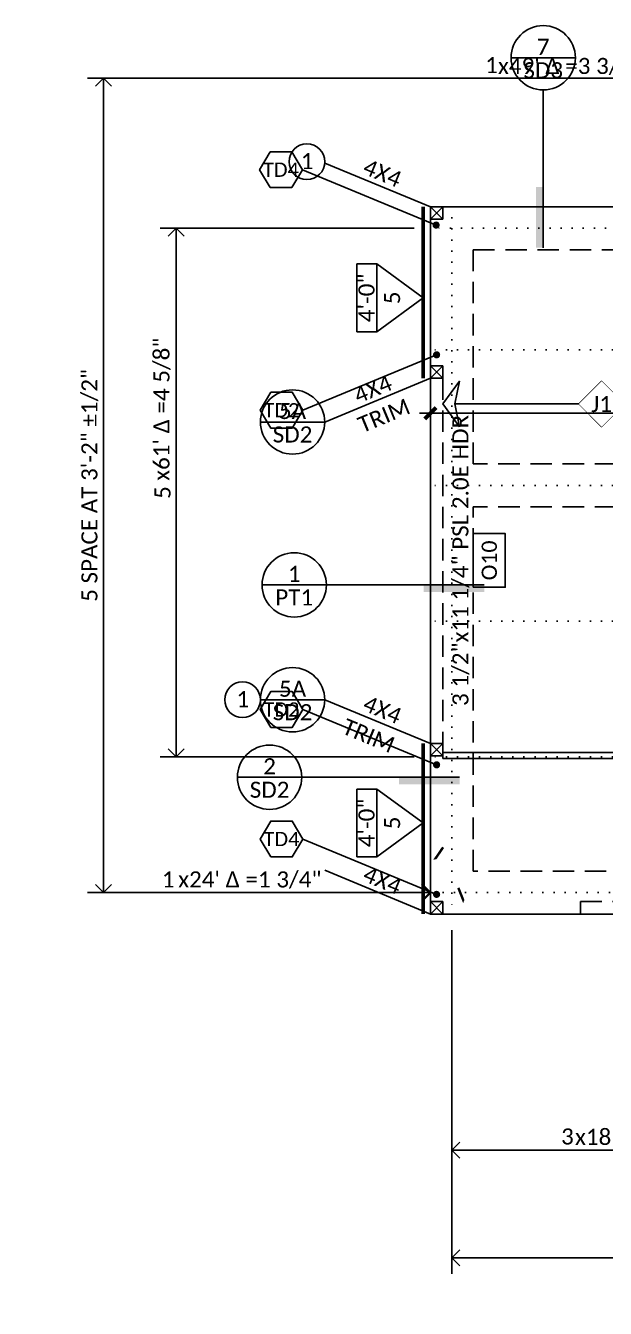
# Model space of a CAD drawing. Header units: inches. Extents: x -4772 to 8114, y -459 to 2752.
# Drawn here: x 2443 to 2605.3, y 1798.9 to 2158 of the extents above; entities that cross this region are included whole.
import ezdxf
from ezdxf.enums import TextEntityAlignment as Align

# ---------------------------------------------------------------- set-up
doc = ezdxf.new("R2010")
doc.units = ezdxf.units.IN
doc.header["$LTSCALE"] = 24
doc.header["$MEASUREMENT"] = 0
doc.set_wipeout_variables(frame=1)
for name, pattern in [('DASHED', [0.75, 0.5, -0.25]), ('DASHED2', [0.375, 0.25, -0.125]), ('DOT2', [0.125, 0, -0.125])]:
    doc.linetypes.add(name, pattern=pattern)
for name, color, linetype in [('FNDN_CABL', 4, 'DOT2'), ('FNDN_CABL_DIMS', 2, 'Continuous'), ('FNDN_DIMS', 1, 'Continuous'), ('FNDN_FTNG', 4, 'DASHED2'), ('FNDN_SLAB', 6, 'Continuous'), ('FNDN_TEXT', 2, 'Continuous'), ('FRAME_DROP', 5, 'DASHED'), ('FRAME_HDR', 70, 'Continuous'), ('FRAME_POST', 4, 'Continuous'), ('FRAME_SWALL', 3, 'SWALL'), ('FRAME_SWTXT', 2, 'Continuous'), ('FRAME_TEXT', 2, 'Continuous')]:
    doc.layers.add(name, color=color, linetype=linetype)
doc.styles.add('ARC-TEXT', font='CALIBRI.TTF', dxfattribs={"height": 4.5})
doc.linetypes.add('SWALL', pattern='A,0.25,0.25,["//",ARC-TEXT,S=0.015,R=0,X=0.01,Y=0.01],0.25', length=0.75)
doc.dimstyles.new('GEC-DIMSTYLE$0', dxfattribs={"dimscale": 48, "dimtxt": 0.09375, "dimasz": 0.0625, "dimexe": 0.0625, "dimexo": 0.0625, "dimgap": 0.0625, "dimtad": 1, "dimdec": 1, "dimzin": 3, "dimdsep": 46, "dimlunit": 4, "dimtxsty": 'ARC-TEXT', "dimblk1": 'TICKMARK', "dimblk2": 'TICKMARK', "dimsah": 1, "dimcen": 0.0625, "dimclrt": 2, "dimadec": 0, "dimazin": 0, "dimtfac": 1, "dimtdec": 1, "dimtix": 1, "dimtmove": 2, "dimatfit": 3, "dimldrblk": 'TICKMARK', "dimfxl": 1, "dimfrac": 2, "dimtzin": 3, "dimarcsym": 0})
doc.dimstyles.new('post tension', dxfattribs={"dimscale": 48, "dimtxt": 4.5, "dimasz": 0.09375, "dimexe": 0.09375, "dimexo": 0.09375, "dimgap": 0.03125, "dimtad": 1, "dimdec": 4, "dimzin": 3, "dimdsep": 46, "dimlunit": 4, "dimtxsty": 'ARC-TEXT', "dimblk": 'OPEN90', "dimcen": 0.0625, "dimclrd": 1, "dimclre": 2, "dimclrt": 2, "dimadec": 0, "dimazin": 0, "dimtfac": 1, "dimtdec": 4, "dimtmove": 2, "dimatfit": 0, "dimldrblk": 'LEADER-ARROW', "dimfxl": 1, "dimfrac": 2, "dimtzin": 3, "dimarcsym": 0})

# ---------------------------------------------------------------- blocks, each defined once
blk = doc.blocks.new('*U104')
at = {"color": 1}
blk.add_lwpolyline([(-1.52, 3.83, 0.687, 0.687, 0), (0, 0, 0, 0, 0), (77.99, 189, 0.687, 0.687, 0), (79.51, 185.17, 0.687, 0.687, 0)], format="xyseb", dxfattribs=at)
blk = doc.blocks.new('*U105')
blk.add_line((108.65, 0), (3.35, 0))
for points in [[(4.69, -6.36), (4.69, -6.36), (0, 0), (4.69, 6.36), (4.69, 6.36), (3.35, 0), (4.69, -6.36)], [(61.2, 0), (67.56, -6.36), (73.93, 0), (67.56, 6.36)], [(107.31, 6.36), (107.31, 6.36), (112, 0), (107.31, -6.36), (107.31, -6.36), (108.65, 0), (107.31, 6.36)]]:
    blk.add_lwpolyline(points, close=True)
at = {"color": 1, "const_width": 1.5}
blk.add_lwpolyline([(49.95, 0, 1), (48.45, 0, 1)], format="xyb", close=True, dxfattribs=at)
at = {"style": 'ARC-TEXT', "width": 1.00018}
blk.add_attdef('FRM', text='', height=4.5, rotation=180, dxfattribs=at).set_placement((67.56, 0), align=Align.MIDDLE_CENTER)
blk.add_wipeout([(73.93, 0), (67.56, 6.36), (61.2, 0), (67.56, -6.36)])
blk = doc.blocks.new('TEC_BM')
blk.add_lwpolyline([(-7.5, 4.5), (7.5, 4.5), (7.5, -4.5), (-7.5, -4.5), (-7.5, 4.5)])
at = {"style": 'ARC-TEXT', "width": 1.00018}
blk.add_attdef('BM', text='', height=4.27, dxfattribs=at).set_placement((0, 0), align=Align.MIDDLE_CENTER)
blk = doc.blocks.new('*U118')
for p, q in [((-3.5, 0), (-3.5, 3.5)), ((-3.5, 3.5), (0, 3.5)), ((0, 0), (-3.5, 0)), ((0, 3.5), (0, 0))]:
    blk.add_line(p, q)
at = {"color": 1}
for p, q in [((0, 3.5), (-3.5, 0)), ((0, 0), (-3.5, 3.5))]:
    blk.add_line(p, q, dxfattribs=at)
blk = doc.blocks.new('*U119')
for p, q in [((0, 3.5), (0, 0)), ((3.5, 3.5), (0, 3.5)), ((0, 0), (3.5, 0)), ((3.5, 0), (3.5, 3.5))]:
    blk.add_line(p, q)
at = {"color": 1}
for p, q in [((0, 3.5), (3.5, 0)), ((0, 0), (3.5, 3.5))]:
    blk.add_line(p, q, dxfattribs=at)
blk = doc.blocks.new('*U109')
for p, q in [((-18.59, -9.5), (-18.59, 9.5)), ((-13, 9.5), (-18.59, 9.5)), ((-13, -9.5), (-18.59, -9.5))]:
    blk.add_line(p, q)
at = {"flags": 128}
blk.add_lwpolyline([(-13, -9.5), (-13, 9.5), (0, 0)], close=True, dxfattribs=at)
at = {"style": 'ARC-TEXT'}
for tag, p in [('LENGTH', (-15.87, 0)), ('REF', (-26.27, 0)), ('NUM', (-8.65, 0))]:
    blk.add_attdef(tag, text='', height=4.5, rotation=90, dxfattribs=at).set_placement(p, align=Align.MIDDLE_CENTER)
blk = doc.blocks.new('*U120')
for p, q in [((-3.5, 0), (-3.5, 3.5)), ((-3.5, 3.5), (0, 3.5)), ((0, 0), (-3.5, 0)), ((0, 3.5), (0, 0))]:
    blk.add_line(p, q)
at = {"color": 1}
for p, q in [((0, 3.5), (-3.5, 0)), ((0, 0), (-3.5, 3.5))]:
    blk.add_line(p, q, dxfattribs=at)
blk = doc.blocks.new('*U121')
for p, q in [((0, 3.5), (0, 0)), ((3.5, 3.5), (0, 3.5)), ((0, 0), (3.5, 0)), ((3.5, 0), (3.5, 3.5))]:
    blk.add_line(p, q)
at = {"color": 1}
for p, q in [((0, 3.5), (3.5, 0)), ((0, 0), (3.5, 3.5))]:
    blk.add_line(p, q, dxfattribs=at)
blk = doc.blocks.new('TEC_HDTAG')
blk.add_line((0, 0), (40.5, 0))
at = {"const_width": 1}
blk.add_lwpolyline([(-0.5, 0, 1), (0.5, 0, 1)], format="xyb", close=True, dxfattribs=at)
blk = doc.blocks.new('TEC_HD_F')
blk.add_lwpolyline([(-3, -5), (3, -5), (6, 0), (3, 5), (-3, 5), (-6, 0), (-3, -5)])
at = {"style": 'ARC-TEXT'}
blk.add_attdef('HD', text='', height=4, dxfattribs=at).set_placement((0, 0), align=Align.MIDDLE_CENTER)
blk = doc.blocks.new('TEC_DET')
blk.add_line((-9, 0), (9, 0))
blk.add_circle((0, 0), 9)
at = {"style": 'ARC-TEXT'}
for tag, p in [('NUM', (0, 3.08)), ('SHT', (0, -3.49))]:
    blk.add_attdef(tag, text='', height=4.5, dxfattribs=at).set_placement(p, align=Align.MIDDLE_CENTER)
blk = doc.blocks.new('*U145')
blk.add_line((36, 0), (-8.2, 0))
at = {"const_width": 2}
blk.add_lwpolyline([(8.8, 1), (-8.2, 1)], dxfattribs=at)
blk = doc.blocks.new('TEC_KNOTE')
blk.add_circle((0, 0), 5)
at = {"style": 'ARC-TEXT', "width": 1.00018}
blk.add_attdef('NOTE', text='', height=4.5, dxfattribs=at).set_placement((0.07, 0.16), align=Align.MIDDLE_CENTER)
blk = doc.blocks.new('*U213')
at = {"color": 1}
blk.add_lwpolyline([(2.32, 3.41, 0.688, 0.688, 0), (0, 0, 0, 0, 0), (116.96, 24.04, 0.688, 0.688, 0), (114.63, 20.64, 0.688, 0.688, 0)], format="xyseb", dxfattribs=at)
blk = doc.blocks.new('_Open90')
at = {"color": 0, "linetype": 'ByBlock', "lineweight": -2}
for p, q in [((0, 0), (-1, 0)), ((-0.5, 0.5), (0, 0)), ((0, 0), (-0.5, -0.5))]:
    blk.add_line(p, q, dxfattribs=at)
blk = doc.blocks.new('*D227')
at = {"layer": 'DEFPOINTS', "color": 0, "transparency": 16777216}
for p in [(2464.85, 2143.31), (2576.55, 2143.31), (2556.3, 1915.31)]:
    blk.add_point(p, dxfattribs=at)
at = {"layer": 'FNDN_CABL_DIMS', "color": 2, "lineweight": -2, "transparency": 16777216}
for p, q in [((2572.05, 2143.31), (2460.35, 2143.31)), ((2551.8, 1915.31), (2460.35, 1915.31))]:
    blk.add_line(p, q, dxfattribs=at)
at = {"layer": 'FNDN_CABL_DIMS', "color": 1, "lineweight": -2, "transparency": 16777216}
blk.add_line((2464.85, 1919.81), (2464.85, 2138.81), dxfattribs=at)
at = {"layer": 'FNDN_CABL_DIMS', "color": 1, "lineweight": -2, "transparency": 16777216, "xscale": 4.5, "yscale": 4.5, "zscale": 4.5}
for p, rotation in [((2464.85, 2143.31), 90), ((2464.85, 1915.31), 270)]:
    blk.add_blockref('_Open90', p, dxfattribs=dict(at, rotation=rotation))
at = {"layer": 'FNDN_CABL_DIMS', "color": 2, "transparency": 16777216, "insert": (2461.02, 2029.31), "char_height": 4.5, "attachment_point": 5, "rotation": 90, "style": 'ARC-TEXT'}
blk.add_mtext('5 SPACE AT 3\'-2" %%P1/2"', dxfattribs=at)
blk = doc.blocks.new('LEADER-ARROW')
at = {"color": 1}
blk.add_line((0, 0), (-1.3, 0), dxfattribs=at)
at = {"color": 1, "const_width": 0.125}
for points in [[(0, 0), (-0.53, 0.53)], [(0, 0), (-0.53, -0.53)]]:
    blk.add_lwpolyline(points, dxfattribs=at)
blk = doc.blocks.new('cb49')
at = {"style": 'ARC-TEXT'}
blk.add_text('x49\' Δ =3 3/4"', height=4.5, dxfattribs=at).set_placement((-25.97, 1.19))
blk = doc.blocks.new('cb24')
at = {"style": 'ARC-TEXT'}
blk.add_text('x24\' Δ =1 3/4"', height=4.5, dxfattribs=at).set_placement((-24.99, 1.44))
blk = doc.blocks.new('cb61')
at = {"style": 'ARC-TEXT'}
blk.add_text('x61\' Δ =4 5/8"', height=4.5, dxfattribs=at).set_placement((-23.25, 1.3))
blk = doc.blocks.new('*D237')
at = {"layer": 'DEFPOINTS', "color": 0, "transparency": 16777216}
for p in [(2485.15, 2101.31), (2556.3, 2101.31), (2556.3, 1953.31)]:
    blk.add_point(p, dxfattribs=at)
at = {"layer": 'FNDN_CABL_DIMS', "color": 2, "lineweight": -2, "transparency": 16777216}
for p, q in [((2551.8, 2101.31), (2480.65, 2101.31)), ((2551.8, 1953.31), (2480.65, 1953.31))]:
    blk.add_line(p, q, dxfattribs=at)
at = {"layer": 'FNDN_CABL_DIMS', "color": 1, "lineweight": -2, "transparency": 16777216}
blk.add_line((2485.15, 1957.81), (2485.15, 2096.81), dxfattribs=at)
at = {"layer": 'FNDN_CABL_DIMS', "color": 1, "lineweight": -2, "transparency": 16777216, "xscale": 4.5, "yscale": 4.5, "zscale": 4.5}
for p, rotation in [((2485.15, 2101.31), 90), ((2485.15, 1953.31), 270)]:
    blk.add_blockref('_Open90', p, dxfattribs=dict(at, rotation=rotation))
at = {"layer": 'FNDN_CABL_DIMS', "color": 2, "transparency": 16777216, "insert": (2481.36, 2027.31), "char_height": 4.5, "attachment_point": 5, "rotation": 90, "style": 'ARC-TEXT'}
blk.add_mtext('5', dxfattribs=at)
blk = doc.blocks.new('*D238')
at = {"layer": 'DEFPOINTS', "color": 0, "transparency": 16777216}
for p in [(2562.3, 1909.31), (3252.3, 1909.31), (2562.3, 1813.07)]:
    blk.add_point(p, dxfattribs=at)
at = {"layer": 'FNDN_CABL_DIMS', "color": 2, "lineweight": -2, "transparency": 16777216}
for p, q in [((2562.3, 1904.81), (2562.3, 1808.57)), ((3252.3, 1904.81), (3252.3, 1808.57))]:
    blk.add_line(p, q, dxfattribs=at)
at = {"layer": 'FNDN_CABL_DIMS', "color": 1, "lineweight": -2, "transparency": 16777216}
blk.add_line((3247.8, 1813.07), (2566.8, 1813.07), dxfattribs=at)
at = {"layer": 'FNDN_CABL_DIMS', "color": 1, "lineweight": -2, "transparency": 16777216, "xscale": 4.5, "yscale": 4.5, "zscale": 4.5, "rotation": 180}
blk.add_blockref('_Open90', (2562.3, 1813.07), dxfattribs=at)
at = {"layer": 'FNDN_CABL_DIMS', "color": 1, "lineweight": -2, "transparency": 16777216, "xscale": 4.5, "yscale": 4.5, "zscale": 4.5}
blk.add_blockref('_Open90', (3252.3, 1813.07), dxfattribs=at)
at = {"layer": 'FNDN_CABL_DIMS', "color": 2, "transparency": 16777216, "insert": (2907.3, 1816.89), "char_height": 4.5, "attachment_point": 5, "style": 'ARC-TEXT'}
blk.add_mtext('15 SPACE AT 3\'-10" %%P1/2"', dxfattribs=at)
blk = doc.blocks.new('cb18')
at = {"style": 'ARC-TEXT'}
blk.add_text('x18\' Δ =1 1/4"', height=4.5, dxfattribs=at).set_placement((-21.63, 1.45))
blk = doc.blocks.new('*D242')
at = {"layer": 'DEFPOINTS', "color": 0, "transparency": 16777216}
for p in [(2562.3, 1909.31), (2654.3, 1909.31), (2562.3, 1843.21)]:
    blk.add_point(p, dxfattribs=at)
at = {"layer": 'FNDN_CABL_DIMS', "color": 2, "lineweight": -2, "transparency": 16777216}
for p, q in [((2562.3, 1904.81), (2562.3, 1838.71)), ((2654.3, 1904.81), (2654.3, 1838.71))]:
    blk.add_line(p, q, dxfattribs=at)
at = {"layer": 'FNDN_CABL_DIMS', "color": 1, "lineweight": -2, "transparency": 16777216}
blk.add_line((2649.8, 1843.21), (2566.8, 1843.21), dxfattribs=at)
at = {"layer": 'FNDN_CABL_DIMS', "color": 1, "lineweight": -2, "transparency": 16777216, "xscale": 4.5, "yscale": 4.5, "zscale": 4.5, "rotation": 180}
blk.add_blockref('_Open90', (2562.3, 1843.21), dxfattribs=at)
at = {"layer": 'FNDN_CABL_DIMS', "color": 1, "lineweight": -2, "transparency": 16777216, "xscale": 4.5, "yscale": 4.5, "zscale": 4.5}
blk.add_blockref('_Open90', (2654.3, 1843.21), dxfattribs=at)
at = {"layer": 'FNDN_CABL_DIMS', "color": 2, "transparency": 16777216, "insert": (2594.67, 1847.01), "char_height": 4.5, "attachment_point": 5, "style": 'ARC-TEXT'}
blk.add_mtext('3', dxfattribs=at)
blk = doc.blocks.new('TICKMARK')
for q in [(-1, 0), (1, 0)]:
    blk.add_line((0, 0), q)
at = {"color": 143, "const_width": 0.371}
blk.add_lwpolyline([(-0.53, -0.53), (0.53, 0.53)], dxfattribs=at)
blk = doc.blocks.new('*D246')
at = {"layer": 'DEFPOINTS', "color": 0, "transparency": 16777216}
for p in [(2704.3, 2049.54), (2556.3, 2046.37), (2704.3, 2046.37)]:
    blk.add_point(p, dxfattribs=at)
at = {"layer": 'FNDN_DIMS', "color": 0, "lineweight": -2, "transparency": 16777216}
for p, q in [((2556.3, 2049.37), (2556.3, 2052.54)), ((2704.3, 2049.37), (2704.3, 2052.54)), ((2559.3, 2049.54), (2701.3, 2049.54))]:
    blk.add_line(p, q, dxfattribs=at)
at = {"layer": 'FNDN_DIMS', "color": 0, "lineweight": -2, "transparency": 16777216, "xscale": 3, "yscale": 3, "zscale": 3, "rotation": 180}
blk.add_blockref('TICKMARK', (2556.3, 2049.54), dxfattribs=at)
at = {"layer": 'FNDN_DIMS', "color": 0, "lineweight": -2, "transparency": 16777216, "xscale": 3, "yscale": 3, "zscale": 3}
blk.add_blockref('TICKMARK', (2704.3, 2049.54), dxfattribs=at)
at = {"layer": 'FNDN_DIMS', "color": 2, "transparency": 16777216, "insert": (2630.3, 2054.82), "char_height": 4.5, "attachment_point": 5, "style": 'ARC-TEXT'}
blk.add_mtext('12\'-4"', dxfattribs=at)

msp = doc.modelspace()

# ---------------------------------------------------------------- linework, layer by layer
at = {"layer": 'FNDN_CABL'}
for points in [[(3258.29679, 2105.31243), (2722.30365, 2105.31243), (2698.30365, 2101.31243), (2556.29679, 2101.31243)], [(3258.29679, 2067.31243), (2556.29679, 2067.31243)], [(3258.29679, 2029.31243), (2556.29679, 2029.31243)], [(3258.29679, 1991.31243), (2556.29679, 1991.31243)], [(3258.29679, 1953.31243), (2556.29679, 1953.31243)], [(2820.31151, 1915.31243), (2556.29679, 1915.31243)]]:
    msp.add_lwpolyline(points, dxfattribs=at)
at = {"layer": 'FNDN_FTNG'}
for p, q in [((2568.29679, 2095.31243), (2659.29679, 2095.31243)), ((2698.30365, 2035.31243), (2568.29679, 2035.31243)), ((2568.29679, 1921.31243), (2568.29679, 2023.31243)), ((2698.30365, 2023.31243), (2568.29679, 2023.31243)), ((2659.54679, 1921.31243), (2568.29679, 1921.31243))]:
    msp.add_line(p, q, dxfattribs=at)
at = {"layer": 'FNDN_SLAB'}
for p, q in [((2556.29679, 2107.31243), (2698.30365, 2107.31243)), ((2556.29679, 1909.31243), (2556.29679, 2107.31243)), ((2814.31151, 1909.31243), (2556.29679, 1909.31243))]:
    msp.add_line(p, q, dxfattribs=at)
at = {"layer": 'FRAME_DROP', "linetype": 'DASHED2'}
msp.add_lwpolyline([(2559.79679, 2059.31243), (2559.79679, 1957.06243), (2556.29679, 1957.06243), (2556.29679, 2059.31243), (2559.79679, 2059.31243)], dxfattribs=at)
at = {"layer": 'FRAME_HDR'}
msp.add_lwpolyline([(2559.79679, 1952.81243), (2671.79679, 1952.81243), (2671.79679, 1954.56243), (2559.79679, 1954.56243), (2559.79679, 1952.81243)], dxfattribs=at)
at = {"layer": 'FRAME_HDR', "linetype": 'DASHED2'}
msp.add_lwpolyline([(2598.29679, 1912.81243), (2628.29679, 1912.81243), (2628.29679, 1909.31243), (2598.29679, 1909.31243), (2598.29679, 1912.81243)], dxfattribs=at)
at = {"layer": 'FRAME_SWALL', "linetype": 'DASHED2', "const_width": 1}
for points in [[(2554.29679, 2059.31243), (2554.29679, 2107.31243)], [(2554.29679, 1909.31243), (2554.29679, 1957.06243)]]:
    msp.add_lwpolyline(points, dxfattribs=at)
at = {"layer": 'FRAME_TEXT'}
for p, q in [((2556.29679, 2107.31243), (2526.73265, 2119.5583)), ((2556.29679, 2059.31243), (2526.73265, 2047.06656)), ((2556.29679, 1957.06243), (2526.73265, 1969.3083)), ((2556.29679, 1909.31243), (2526.73265, 1921.5583))]:
    msp.add_line(p, q, dxfattribs=at)

# ---------------------------------------------------------------- block references
at = {"layer": 'FNDN_CABL_DIMS'}
for name, p in [('cb49', (2601.20153, 2143.31243)), ('cb24', (2510.71801, 1915.31243)), ('cb18', (2618.42152, 1843.21388))]:
    msp.add_blockref(name, p, dxfattribs=at)
at = {"layer": 'FNDN_CABL_DIMS', "rotation": 90}
msp.add_blockref('cb61', (2484.58359, 2053.85219), dxfattribs=at)
at = {"layer": 'FNDN_TEXT'}
for name, p, values in [('TEC_HD_F', (2514.48737, 2117.70388), {'HD': 'TD4'}), ('TEC_DET', (2518.20101, 2001.45688), {'NUM': '1', 'SHT': 'PT1'}), ('TEC_HD_F', (2514.62967, 1966.58066), {'HD': 'TD2'}), ('TEC_HD_F', (2514.62967, 1930.31111), {'HD': 'TD4'})]:
    msp.add_blockref(name, p, dxfattribs=at).add_auto_attribs(values)
for name, p, rotation in [('TEC_HDTAG', (2557.90449, 2102.2052), 157.4999999999999), ('*U145', (2563.20101, 2001.45688), 180), ('TEC_HDTAG', (2558.04679, 1951.08198), 157.5000000000001), ('TEC_HDTAG', (2558.04679, 1914.81243), 157.5000000000001)]:
    msp.add_blockref(name, p, dxfattribs=dict(at, rotation=rotation))
ref = msp.add_blockref('TEC_HD_F', (2514.62967, 2050.37774), dxfattribs=dict(at, xscale=-1, rotation=180))
ref.add_attrib('HD', 'TD2', dxfattribs={"layer": '0', "height": 4, "style": 'ARC-TEXT'}).set_placement((2514.62967, 2050.3562), align=Align.MIDDLE_CENTER)
at = {"layer": 'FRAME_POST', "rotation": 270}
for name, p in [('*U119', (2556.29679, 2107.31243)), ('*U121', (2556.29679, 1957.06243)), ('*U120', (2556.29679, 1909.31243))]:
    msp.add_blockref(name, p, dxfattribs=at)
at = {"layer": 'FRAME_SWTXT'}
ref = msp.add_blockref('*U109', (2554.29679, 2081.81243), dxfattribs=at)
ref.add_attrib('NUM', '5', dxfattribs={"layer": '0', "height": 4.5, "rotation": 90, "style": 'ARC-TEXT'}).set_placement((2545.58029, 2081.81243), align=Align.MIDDLE_CENTER)
ref.add_attrib('LENGTH', '4\'-0"', dxfattribs={"layer": '0', "height": 4.5, "rotation": 90, "style": 'ARC-TEXT'}).set_placement((2538.42281, 2081.81243), align=Align.MIDDLE_CENTER)
ref = msp.add_blockref('*U109', (2554.29679, 1934.81243), dxfattribs=at)
ref.add_attrib('NUM', '5', dxfattribs={"layer": '0', "height": 4.5, "rotation": 90, "style": 'ARC-TEXT'}).set_placement((2545.58029, 1934.81243), align=Align.MIDDLE_CENTER)
ref.add_attrib('LENGTH', '4\'-0"', dxfattribs={"layer": '0', "height": 4.5, "rotation": 90, "style": 'ARC-TEXT'}).set_placement((2538.42281, 1934.81243), align=Align.MIDDLE_CENTER)
at = {"layer": 'FRAME_TEXT'}
for name, p, values in [('TEC_DET', (2587.88954, 2149.03421), {'NUM': '7', 'SHT': 'SD3'}), ('TEC_KNOTE', (2521.74763, 2119.94508), {'NOTE': '1'}), ('TEC_DET', (2517.73265, 2047.06656), {'NUM': '5A', 'SHT': 'SD2'}), ('TEC_DET', (2517.73265, 1969.3083), {'NUM': '5A', 'SHT': 'SD2'}), ('TEC_KNOTE', (2503.73265, 1969.3083), {'NOTE': '1'}), ('TEC_DET', (2511.29679, 1947.59636), {'NUM': '2', 'SHT': 'SD2'})]:
    msp.add_blockref(name, p, dxfattribs=at).add_auto_attribs(values)
for p, rotation in [((2587.88954, 2104.03421), 90), ((2556.29679, 1947.59636), 180)]:
    msp.add_blockref('*U145', p, dxfattribs=dict(at, rotation=rotation))
for name, p in [('*U104', (2565.65298, 1912.81243)), ('*U213', (2557.55745, 1924.58649))]:
    msp.add_blockref(name, p, dxfattribs=at)
at = {"layer": 'FRAME_TEXT', "rotation": 90}
msp.add_blockref('TEC_BM', (2572.78029, 2008.3099), dxfattribs=at).add_auto_attribs({'BM': 'O10'})

# ---------------------------------------------------------------- texts
at = {"layer": 'FNDN_CABL_DIMS', "style": 'ARC-TEXT'}
for p in [(2575.20153, 2144.74993), (2484.71801, 1916.74993)]:
    msp.add_text('1', height=4.5, dxfattribs=at).set_placement(p, align=Align.RIGHT)
at = {"layer": 'FRAME_TEXT', "style": 'ARC-TEXT'}
for s, rotation, p in [('4X4', 337.5, (2541.51472, 2113.43537)), ('4X4', 22.5, (2541.59708, 2052.99066)), ('TRIM', 22.5, (2544.68466, 2045.53658)), ('3 1/2"x11 1/4" PSL 2.0E HDR', 90, (2568.30528, 2008.31243)), ('4X4', 337.5, (2541.51472, 1963.18537)), ('TRIM', 337.5, (2537.64147, 1955.90084)), ('4X4', 337.5, (2541.51472, 1915.43537))]:
    msp.add_text(s, height=4.5, rotation=rotation, dxfattribs=at).set_placement(p, align=Align.BOTTOM_CENTER)

# ---------------------------------------------------------------- dimensions: what is measured, and where the dimension line sits
at = {"layer": 'FNDN_CABL_DIMS'}
for base, p1, p2, angle, text, picture, middle in [((2485.14917, 2101.31243), (2556.29679, 1953.31243), (2556.29679, 2101.31243), 90, '5', '*D237', (2481.3608, 2027.31243)), ((2562.29679, 1813.06639), (3252.29679, 1909.31243), (2562.29679, 1909.31243), 0, '15 SPACE AT 3\'-10" %%P1/2"', '*D238', (2907.29679, 1816.89467))]:
    dim = msp.add_linear_dim(base=base, p1=p1, p2=p2, angle=angle, text=text, dimstyle='post tension', dxfattribs=at)
    dim.commit()
    dim.dimension.update_dxf_attribs({"geometry": picture, "text_midpoint": middle})
dim = msp.add_linear_dim(base=(2562.29679, 1843.21388), p1=(2654.29679, 1909.31243), p2=(2562.29679, 1909.31243), angle=180, text='3', dimstyle='post tension', dxfattribs=at)
dim.commit()
dim.dimension.update_dxf_attribs({"geometry": '*D242', "text_midpoint": (2594.67429, 1847.01299), "dimtype": 160})

# ---------------------------------------------------------------- leaders
for points in [[(2698.30365, 2143.31243), (2566.70451, 2143.31243)], [(2556.29679, 1915.31243), (2465.13922, 1915.31243)]]:
    msp.add_leader(points, dimstyle='post tension', dxfattribs=at)

# ---------------------------------------------------------------- next in the draw order: block references
at = {"layer": 'FRAME_TEXT', "rotation": 180}
msp.add_blockref('*U105', (2671.79679, 2052.10781), dxfattribs=at).add_auto_attribs({'FRM': 'J1'})

# ---------------------------------------------------------------- next in the draw order: linework, layer by layer
at = {"layer": 'FNDN_CABL'}
msp.add_lwpolyline([(2562.29679, 2107.31243), (2562.29679, 1909.31243)], dxfattribs=at)
at = {"layer": 'FNDN_FTNG'}
msp.add_line((2568.29679, 2035.31243), (2568.29679, 2095.31243), dxfattribs=at)

# ---------------------------------------------------------------- next in the draw order: block references
at = {"layer": 'FNDN_TEXT', "xscale": -1, "rotation": 22.49999999999992}
msp.add_blockref('TEC_HDTAG', (2558.04679, 2065.87642), dxfattribs=at)
at = {"layer": 'FRAME_POST', "rotation": 270}
msp.add_blockref('*U118', (2556.29679, 2059.31243), dxfattribs=at)

# ---------------------------------------------------------------- next in the draw order: dimensions: what is measured, and where the dimension line sits
at = {"layer": 'FNDN_CABL_DIMS'}
dim = msp.add_linear_dim(base=(2464.84575, 2143.31243), p1=(2556.29679, 1915.31243), p2=(2576.54882, 2143.31243), angle=270, text='5 SPACE AT 3\'-2" %%P1/2"', dimstyle='post tension', dxfattribs=at)
dim.commit()
dim.dimension.update_dxf_attribs({"geometry": '*D227', "text_midpoint": (2461.01747, 2029.31243)})
at = {"layer": 'FNDN_DIMS'}
dim = msp.add_linear_dim(base=(2704.30365, 2049.53958), p1=(2556.29679, 2046.36551), p2=(2704.30365, 2046.36551), dimstyle='GEC-DIMSTYLE$0', dxfattribs=at)
dim.commit()
dim.dimension.update_dxf_attribs({"geometry": '*D246', "text_midpoint": (2630.30022, 2054.82247)})

doc.saveas('drawing.dxf')
